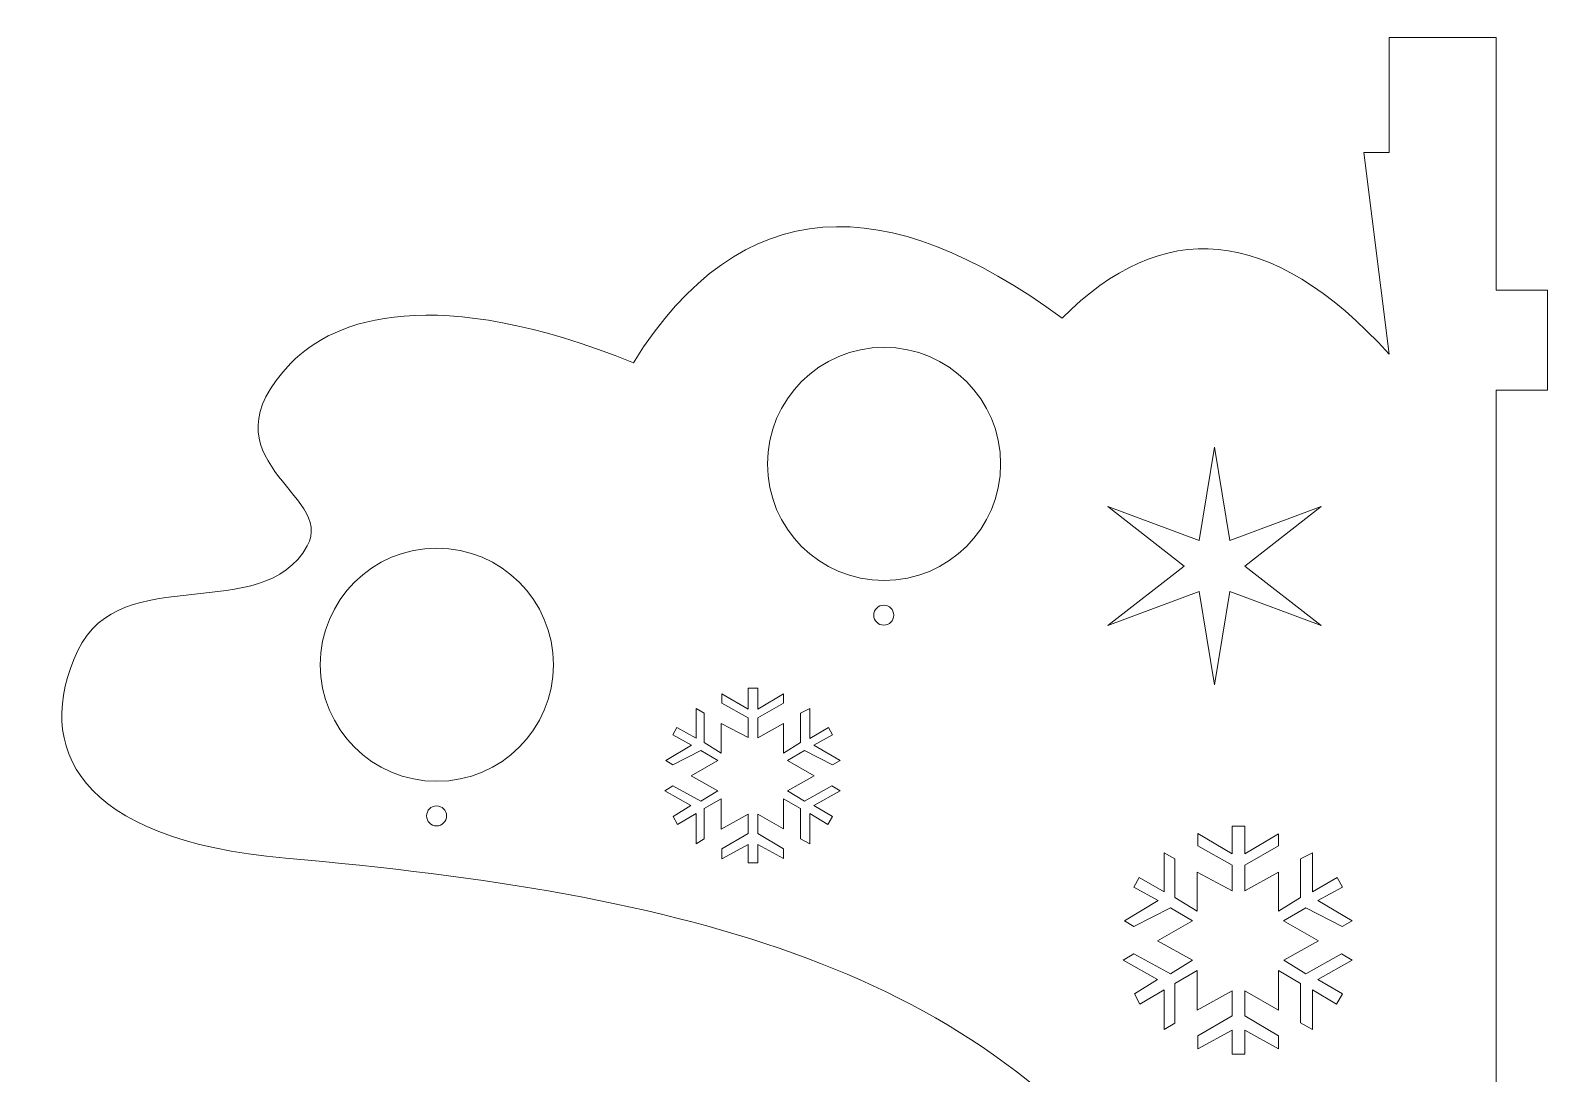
# Model space of a CAD drawing. Header units: centimetres. Extents: x -24 to 24, y -134 to 40.
# Drawn here: x 0.46 to 12.21, y 14.12 to 22.21 of the extents above; entities that cross this region are included whole.
import ezdxf

# ---------------------------------------------------------------- set-up
doc = ezdxf.new("R2010")
doc.units = ezdxf.units.CM
doc.header["$MEASUREMENT"] = 0
doc.layers.add('layer 1', color=7, linetype='Continuous')

msp = doc.modelspace()

# ---------------------------------------------------------------- linework, layer by layer
at = {"layer": 'layer 1', "lineweight": 9}
for points, knots in [([(-5.79997, 22.20737), (-6.38237, 22.15893), (-6.64048, 21.1432), (-8.14463, 20.44041), (-8.14463, 20.44041), (-9.14968, 19.97084), (-8.05652, 19.75778), (-7.81899, 19.73795), (-7.81899, 19.73795), (-7.67645, 19.42135), (-9.1271, 18.92837), (-9.71855, 18.30453), (-9.71855, 18.30453), (-10.20886, 17.78735), (-8.86566, 17.62553), (-7.5857, 18.15659), (-7.5857, 18.15659), (-8.04119, 17.52186), (-9.12914, 16.92507), (-11.23854, 16.22968), (-11.23854, 16.22968), (-11.8272, 16.03561), (-11.76094, 15.62707), (-11.50977, 15.40402), (-11.50977, 15.40402), (-11.09961, 15.03983), (-10.42615, 15.46586), (-10.34556, 15.37562), (-10.34556, 15.37562), (-10.24453, 15.26251), (-10.84292, 14.67138), (-10.34556, 14.41921), (-10.34556, 14.41921), (-9.98419, 14.23599), (-9.59481, 14.44504), (-9.24018, 14.75875), (-9.24018, 14.75875), (-9.19181, 14.42193), (-9.05268, 14.22628), (-8.84544, 14.13663), (-8.84544, 14.13663), (-8.57689, 14.02045), (-8.19388, 14.08224), (-7.74569, 14.24547), (-7.74569, 14.24547), (-8.03595, 13.26739), (-9.9564, 12.34992), (-13.59835, 11.71882), (-13.59835, 11.71882), (-14.02591, 11.64473), (-14.64463, 11.01031), (-13.47406, 10.05386), (-13.47406, 10.05386), (-13.05058, 9.70784), (-12.12459, 9.89828), (-11.79617, 10.45138), (-11.79617, 10.45138), (-11.49534, 9.08507), (-9.7867, 8.68106), (-8.43132, 9.57175), (-8.43132, 9.57175), (-9.33317, 7.94058), (-11.02556, 6.93193), (-14.10027, 7.39464), (-14.10027, 7.39464), (-15.19801, 7.55984), (-15.26475, 6.67139), (-15.27034, 6.31292), (-15.27034, 6.31292), (-15.29094, 4.99315), (-13.79079, 5.34208), (-13.70843, 4.99277), (-13.70843, 4.99277), (-13.61023, 4.57636), (-14.68564, 4.47726), (-13.72592, 3.63768), (-13.72592, 3.63768), (-13.19276, 3.17125), (-12.57013, 3.42688), (-11.52351, 3.70748), (-11.52351, 3.70748), (-11.00542, 2.51681), (-9.95134, 2.57675), (-8.61378, 3.2981), (-8.61378, 3.2981), (-9.97495, 1.34459), (-12.26889, 0.76146), (-15.37861, 0.48867), (-15.37861, 0.48867), (-16.99525, 0.34686), (-17.33911, -0.37356), (-16.98769, -1.12097), (-16.98769, -1.12097), (-16.65908, -1.81983), (-15.55815, -1.3083), (-15.21138, -1.93014), (-15.21138, -1.93014), (-14.98517, -2.33578), (-16.06267, -2.59369), (-15.33734, -3.34677), (-15.33734, -3.34677), (-14.99897, -3.6981), (-14.2184, -3.96704), (-12.68426, -3.35021), (-12.68426, -3.35021), (-11.84719, -4.68955), (-10.71504, -4.69222), (-9.36208, -3.69486), (-9.36208, -3.69486), (-8.59102, -4.4717), (-7.75063, -4.43035), (-6.82784, -3.41672), (-6.82784, -3.41672), (-6.82784, -3.41672), (-7.02414, -4.97889), (-7.02414, -4.97889), (-7.02414, -4.97889), (-7.02414, -4.97889), (-6.82784, -4.97889), (-6.82784, -4.97889), (-6.82784, -4.97889), (-6.82784, -4.97889), (-6.82784, -5.87037), (-6.82784, -5.87037), (-6.82784, -5.87037), (-6.82784, -5.87037), (-5.79997, -5.87037), (-5.79997, -5.87037), (-5.79997, -5.87037), (-5.79997, -5.87037), (-4.7721, -5.87037), (-4.7721, -5.87037), (-4.7721, -5.87037), (-4.7721, -5.87037), (-4.7721, -4.97889), (-4.7721, -4.97889), (-4.7721, -4.97889), (-4.7721, -4.97889), (-4.57581, -4.97889), (-4.57581, -4.97889), (-4.57581, -4.97889), (-4.57581, -4.97889), (-4.7721, -3.41672), (-4.7721, -3.41672), (-4.7721, -3.41672), (-3.84932, -4.43035), (-3.00893, -4.4717), (-2.23787, -3.69486), (-2.23787, -3.69486), (-0.8849, -4.69222), (0.24724, -4.68955), (1.08431, -3.35021), (1.08431, -3.35021), (2.61845, -3.96704), (3.39902, -3.6981), (3.73739, -3.34677), (3.73739, -3.34677), (4.46272, -2.59369), (3.38523, -2.33578), (3.61143, -1.93014), (3.61143, -1.93014), (3.95821, -1.3083), (5.05914, -1.81983), (5.38774, -1.12097), (5.38774, -1.12097), (5.73916, -0.37356), (5.3953, 0.34686), (3.77866, 0.48867), (3.77866, 0.48867), (0.66894, 0.76146), (-1.62499, 1.34459), (-2.98617, 3.2981), (-2.98617, 3.2981), (-1.64861, 2.57675), (-0.59453, 2.51681), (-0.07644, 3.70748), (-0.07644, 3.70748), (0.97018, 3.42688), (1.59281, 3.17125), (2.12597, 3.63768), (2.12597, 3.63768), (3.08569, 4.47726), (2.01028, 4.57636), (2.10848, 4.99277), (2.10848, 4.99277), (2.19084, 5.34208), (3.69099, 4.99315), (3.67039, 6.31292), (3.67039, 6.31292), (3.6648, 6.67139), (3.59806, 7.55984), (2.50032, 7.39464), (2.50032, 7.39464), (-0.57439, 6.93193), (-2.26677, 7.94058), (-3.16863, 9.57175), (-3.16863, 9.57175), (-1.81325, 8.68106), (-0.10461, 9.08507), (0.19622, 10.45138), (0.19622, 10.45138), (0.52465, 9.89828), (1.45063, 9.70784), (1.87412, 10.05386), (1.87412, 10.05386), (3.04468, 11.01031), (2.42596, 11.64473), (1.9984, 11.71882), (1.9984, 11.71882), (-1.64355, 12.34992), (-3.564, 13.26739), (-3.85426, 14.24547), (-3.85426, 14.24547), (-3.40606, 14.08224), (-3.02306, 14.02045), (-2.7545, 14.13663), (-2.7545, 14.13663), (-2.54726, 14.22628), (-2.40814, 14.42193), (-2.35977, 14.75875), (-2.35977, 14.75875), (-2.00514, 14.44504), (-1.61575, 14.23599), (-1.25439, 14.41921), (-1.25439, 14.41921), (-0.75703, 14.67138), (-1.35542, 15.26251), (-1.25439, 15.37562), (-1.25439, 15.37562), (-1.17379, 15.46586), (-0.50034, 15.03983), (-0.09018, 15.40402), (-0.09018, 15.40402), (0.16099, 15.62707), (0.22725, 16.03561), (-0.36141, 16.22968), (-0.36141, 16.22968), (-2.47081, 16.92507), (-3.55876, 17.52186), (-4.01425, 18.15659), (-4.01425, 18.15659), (-2.73428, 17.62553), (-1.39108, 17.78735), (-1.88139, 18.30453), (-1.88139, 18.30453), (-2.47285, 18.92837), (-3.9235, 19.42135), (-3.78095, 19.73795), (-3.78095, 19.73795), (-3.54343, 19.75778), (-2.45027, 19.97084), (-3.45532, 20.44041), (-3.45532, 20.44041), (-4.95947, 21.1432), (-5.21757, 22.15893), (-5.79997, 22.20737)], [0, 0, 0, 0, 0.01538462, 0.01538462, 0.01538462, 0.01538462, 0.03076923, 0.03076923, 0.03076923, 0.03076923, 0.04615385, 0.04615385, 0.04615385, 0.04615385, 0.06153846, 0.06153846, 0.06153846, 0.06153846, 0.07692308, 0.07692308, 0.07692308, 0.07692308, 0.09230769, 0.09230769, 0.09230769, 0.09230769, 0.10769231, 0.10769231, 0.10769231, 0.10769231, 0.12307692, 0.12307692, 0.12307692, 0.12307692, 0.13846154, 0.13846154, 0.13846154, 0.13846154, 0.15384615, 0.15384615, 0.15384615, 0.15384615, 0.16923077, 0.16923077, 0.16923077, 0.16923077, 0.18461538, 0.18461538, 0.18461538, 0.18461538, 0.2, 0.2, 0.2, 0.2, 0.21538462, 0.21538462, 0.21538462, 0.21538462, 0.23076923, 0.23076923, 0.23076923, 0.23076923, 0.24615385, 0.24615385, 0.24615385, 0.24615385, 0.26153846, 0.26153846, 0.26153846, 0.26153846, 0.27692308, 0.27692308, 0.27692308, 0.27692308, 0.29230769, 0.29230769, 0.29230769, 0.29230769, 0.30769231, 0.30769231, 0.30769231, 0.30769231, 0.32307692, 0.32307692, 0.32307692, 0.32307692, 0.33846154, 0.33846154, 0.33846154, 0.33846154, 0.35384615, 0.35384615, 0.35384615, 0.35384615, 0.36923077, 0.36923077, 0.36923077, 0.36923077, 0.38461538, 0.38461538, 0.38461538, 0.38461538, 0.4, 0.4, 0.4, 0.4, 0.41538462, 0.41538462, 0.41538462, 0.41538462, 0.43076923, 0.43076923, 0.43076923, 0.43076923, 0.44615385, 0.44615385, 0.44615385, 0.44615385, 0.46153846, 0.46153846, 0.46153846, 0.46153846, 0.47692308, 0.47692308, 0.47692308, 0.47692308, 0.49230769, 0.49230769, 0.49230769, 0.49230769, 0.50769231, 0.50769231, 0.50769231, 0.50769231, 0.52307692, 0.52307692, 0.52307692, 0.52307692, 0.53846154, 0.53846154, 0.53846154, 0.53846154, 0.55384615, 0.55384615, 0.55384615, 0.55384615, 0.56923077, 0.56923077, 0.56923077, 0.56923077, 0.58461538, 0.58461538, 0.58461538, 0.58461538, 0.6, 0.6, 0.6, 0.6, 0.61538462, 0.61538462, 0.61538462, 0.61538462, 0.63076923, 0.63076923, 0.63076923, 0.63076923, 0.64615385, 0.64615385, 0.64615385, 0.64615385, 0.66153846, 0.66153846, 0.66153846, 0.66153846, 0.67692308, 0.67692308, 0.67692308, 0.67692308, 0.69230769, 0.69230769, 0.69230769, 0.69230769, 0.70769231, 0.70769231, 0.70769231, 0.70769231, 0.72307692, 0.72307692, 0.72307692, 0.72307692, 0.73846154, 0.73846154, 0.73846154, 0.73846154, 0.75384615, 0.75384615, 0.75384615, 0.75384615, 0.76923077, 0.76923077, 0.76923077, 0.76923077, 0.78461538, 0.78461538, 0.78461538, 0.78461538, 0.8, 0.8, 0.8, 0.8, 0.81538462, 0.81538462, 0.81538462, 0.81538462, 0.83076923, 0.83076923, 0.83076923, 0.83076923, 0.84615385, 0.84615385, 0.84615385, 0.84615385, 0.86153846, 0.86153846, 0.86153846, 0.86153846, 0.87692308, 0.87692308, 0.87692308, 0.87692308, 0.89230769, 0.89230769, 0.89230769, 0.89230769, 0.90769231, 0.90769231, 0.90769231, 0.90769231, 0.92307692, 0.92307692, 0.92307692, 0.92307692, 0.93846154, 0.93846154, 0.93846154, 0.93846154, 0.95384615, 0.95384615, 0.95384615, 0.95384615, 0.96923077, 0.96923077, 0.96923077, 0.96923077, 1, 1, 1, 1]), ([(11.81191, 22.15294), (11.81191, 22.15294), (10.98404, 22.15294), (10.98404, 22.15294), (10.98404, 22.15294), (10.98404, 22.15294), (10.98404, 21.26146), (10.98404, 21.26146), (10.98404, 21.26146), (10.98404, 21.26146), (10.78774, 21.26146), (10.78774, 21.26146), (10.78774, 21.26146), (10.78774, 21.26146), (10.98404, 19.69929), (10.98404, 19.69929), (10.98404, 19.69929), (10.06125, 20.71291), (9.22086, 20.75427), (8.44981, 19.97743), (8.44981, 19.97743), (7.09684, 20.97479), (5.9647, 20.97211), (5.12763, 19.63277), (5.12763, 19.63277), (3.59348, 20.24961), (2.81292, 19.98067), (2.47454, 19.62934), (2.47454, 19.62934), (1.74921, 18.87626), (2.82671, 18.61835), (2.6005, 18.21271), (2.6005, 18.21271), (2.25373, 17.59086), (1.1528, 18.1024), (0.82419, 17.40353), (0.82419, 17.40353), (0.47277, 16.65613), (0.81663, 15.9357), (2.43328, 15.7939), (2.43328, 15.7939), (5.54299, 15.52111), (7.83693, 14.93797), (9.1981, 12.98446), (9.1981, 12.98446), (7.86054, 13.70582), (6.80646, 13.76575), (6.28837, 12.57508), (6.28837, 12.57508), (5.24175, 12.85569), (4.61912, 13.11132), (4.08596, 12.64489), (4.08596, 12.64489), (3.12625, 11.8053), (4.20165, 11.70621), (4.10346, 11.28979), (4.10346, 11.28979), (4.0211, 10.94049), (2.52094, 11.28942), (2.54155, 9.96965), (2.54155, 9.96965), (2.54714, 9.61117), (2.61387, 8.72272), (3.71161, 8.88792), (3.71161, 8.88792), (6.78632, 9.35063), (8.47871, 8.34199), (9.38057, 6.71081), (9.38057, 6.71081), (8.02519, 7.60151), (6.31654, 7.1975), (6.01572, 5.83119), (6.01572, 5.83119), (5.68729, 6.38428), (4.7613, 6.57472), (4.33782, 6.22871), (4.33782, 6.22871), (3.16725, 5.27226), (3.78597, 4.63783), (4.21354, 4.56374), (4.21354, 4.56374), (7.85548, 3.93264), (9.77594, 3.01517), (10.06619, 2.0371), (10.06619, 2.0371), (9.618, 2.20032), (9.23499, 2.26212), (8.96644, 2.14594), (8.96644, 2.14594), (8.7592, 2.05628), (8.62008, 1.86063), (8.5717, 1.52382), (8.5717, 1.52382), (8.21707, 1.83752), (7.82769, 2.04658), (7.46632, 1.86335), (7.46632, 1.86335), (6.96897, 1.61119), (7.56735, 1.02005), (7.46632, 0.90694), (7.46632, 0.90694), (7.38573, 0.81671), (6.71227, 1.24274), (6.30212, 0.87854), (6.30212, 0.87854), (6.05094, 0.6555), (5.98468, 0.24695), (6.57334, 0.05289), (6.57334, 0.05289), (8.68275, -0.6425), (9.7707, -1.23929), (10.22618, -1.87403), (10.22618, -1.87403), (8.94622, -1.34297), (7.60302, -1.50479), (8.09333, -2.02196), (8.09333, -2.02196), (8.68479, -2.64581), (10.13543, -3.13879), (9.99289, -3.45538), (9.99289, -3.45538), (9.75537, -3.47521), (8.66221, -3.68827), (9.66725, -4.15784), (9.66725, -4.15784), (10.98895, -4.77539), (11.34858, -5.63455), (11.8115, -5.86676)], [0, 0, 0, 0, 0.03030303, 0.03030303, 0.03030303, 0.03030303, 0.06060606, 0.06060606, 0.06060606, 0.06060606, 0.09090909, 0.09090909, 0.09090909, 0.09090909, 0.12121212, 0.12121212, 0.12121212, 0.12121212, 0.15151515, 0.15151515, 0.15151515, 0.15151515, 0.18181818, 0.18181818, 0.18181818, 0.18181818, 0.21212121, 0.21212121, 0.21212121, 0.21212121, 0.24242424, 0.24242424, 0.24242424, 0.24242424, 0.27272727, 0.27272727, 0.27272727, 0.27272727, 0.3030303, 0.3030303, 0.3030303, 0.3030303, 0.33333333, 0.33333333, 0.33333333, 0.33333333, 0.36363636, 0.36363636, 0.36363636, 0.36363636, 0.39393939, 0.39393939, 0.39393939, 0.39393939, 0.42424242, 0.42424242, 0.42424242, 0.42424242, 0.45454545, 0.45454545, 0.45454545, 0.45454545, 0.48484848, 0.48484848, 0.48484848, 0.48484848, 0.51515152, 0.51515152, 0.51515152, 0.51515152, 0.54545455, 0.54545455, 0.54545455, 0.54545455, 0.57575758, 0.57575758, 0.57575758, 0.57575758, 0.60606061, 0.60606061, 0.60606061, 0.60606061, 0.63636364, 0.63636364, 0.63636364, 0.63636364, 0.66666667, 0.66666667, 0.66666667, 0.66666667, 0.6969697, 0.6969697, 0.6969697, 0.6969697, 0.72727273, 0.72727273, 0.72727273, 0.72727273, 0.75757576, 0.75757576, 0.75757576, 0.75757576, 0.78787879, 0.78787879, 0.78787879, 0.78787879, 0.81818182, 0.81818182, 0.81818182, 0.81818182, 0.84848485, 0.84848485, 0.84848485, 0.84848485, 0.87878788, 0.87878788, 0.87878788, 0.87878788, 0.90909091, 0.90909091, 0.90909091, 0.90909091, 0.93939394, 0.93939394, 0.93939394, 0.93939394, 1, 1, 1, 1]), ([(11.81191, 22.15294), (11.81191, 22.15294), (11.81191, 20.19491), (11.81191, 20.19491), (11.81191, 20.19491), (11.81191, 20.19491), (12.21191, 20.19491), (12.21191, 20.19491), (12.21191, 20.19491), (12.21191, 20.19491), (12.21191, 19.42072), (12.21191, 19.42072), (12.21191, 19.42072), (12.21191, 19.42072), (11.81191, 19.42072), (11.81191, 19.42072), (11.81191, 19.42072), (11.81191, 19.42072), (11.81191, 11.16266), (11.81191, 11.16266), (11.81191, 11.16266), (11.81191, 11.16266), (12.21191, 11.16266), (12.21191, 11.16266), (12.21191, 11.16266), (12.21191, 11.16266), (12.21191, 10.38846), (12.21191, 10.38846), (12.21191, 10.38846), (12.21191, 10.38846), (11.81191, 10.38846), (11.81191, 10.38846), (11.81191, 10.38846), (11.81191, 10.38846), (11.81191, 2.1304), (11.81191, 2.1304), (11.81191, 2.1304), (11.81191, 2.1304), (12.21191, 2.1304), (12.21191, 2.1304), (12.21191, 2.1304), (12.21191, 2.1304), (12.21191, 1.35621), (12.21191, 1.35621), (12.21191, 1.35621), (12.21191, 1.35621), (11.81191, 1.35621), (11.81191, 1.35621), (11.81191, 1.35621), (11.81191, 1.35621), (11.81191, -5.77408), (11.81191, -5.77408), (11.81191, -5.77408), (11.81191, -5.77408), (11.8115, -5.86676), (11.8115, -5.86676)], [0, 0, 0, 0, 0.06666667, 0.06666667, 0.06666667, 0.06666667, 0.13333333, 0.13333333, 0.13333333, 0.13333333, 0.2, 0.2, 0.2, 0.2, 0.26666667, 0.26666667, 0.26666667, 0.26666667, 0.33333333, 0.33333333, 0.33333333, 0.33333333, 0.4, 0.4, 0.4, 0.4, 0.46666667, 0.46666667, 0.46666667, 0.46666667, 0.53333333, 0.53333333, 0.53333333, 0.53333333, 0.6, 0.6, 0.6, 0.6, 0.66666667, 0.66666667, 0.66666667, 0.66666667, 0.73333333, 0.73333333, 0.73333333, 0.73333333, 0.8, 0.8, 0.8, 0.8, 0.86666667, 0.86666667, 0.86666667, 0.86666667, 1, 1, 1, 1]), ([(7.07001, 17.9447), (6.57117, 17.9447), (6.16679, 18.34908), (6.16679, 18.84792), (6.16679, 18.84792), (6.16679, 19.34676), (6.57117, 19.75115), (7.07001, 19.75115), (7.07001, 19.75115), (7.56885, 19.75115), (7.97324, 19.34676), (7.97324, 18.84792), (7.97324, 18.84792), (7.97324, 18.34908), (7.56885, 17.9447), (7.07001, 17.9447)], [0, 0, 0, 0, 0.2, 0.2, 0.2, 0.2, 0.4, 0.4, 0.4, 0.4, 0.6, 0.6, 0.6, 0.6, 1, 1, 1, 1]), ([(9.63048, 17.13564), (9.63048, 17.13564), (9.51261, 17.8598), (9.51261, 17.8598), (9.51261, 17.8598), (9.51261, 17.8598), (8.80493, 17.59641), (8.80493, 17.59641), (8.80493, 17.59641), (8.80493, 17.59641), (9.39472, 18.05717), (9.39472, 18.05717), (9.39472, 18.05717), (9.39472, 18.05717), (8.80493, 18.51792), (8.80493, 18.51792), (8.80493, 18.51792), (8.80493, 18.51792), (9.51261, 18.25453), (9.51261, 18.25453), (9.51261, 18.25453), (9.51261, 18.25453), (9.63048, 18.9787), (9.63048, 18.9787), (9.63048, 18.9787), (9.63048, 18.9787), (9.74835, 18.25453), (9.74835, 18.25453), (9.74835, 18.25453), (9.74835, 18.25453), (10.45603, 18.51792), (10.45603, 18.51792), (10.45603, 18.51792), (10.45603, 18.51792), (9.86623, 18.05717), (9.86623, 18.05717), (9.86623, 18.05717), (9.86623, 18.05717), (10.45603, 17.59641), (10.45603, 17.59641), (10.45603, 17.59641), (10.45603, 17.59641), (9.74835, 17.8598), (9.74835, 17.8598), (9.74835, 17.8598), (9.74835, 17.8598), (9.63048, 17.13564), (9.63048, 17.13564)], [0, 0, 0, 0, 0.07692308, 0.07692308, 0.07692308, 0.07692308, 0.15384615, 0.15384615, 0.15384615, 0.15384615, 0.23076923, 0.23076923, 0.23076923, 0.23076923, 0.30769231, 0.30769231, 0.30769231, 0.30769231, 0.38461538, 0.38461538, 0.38461538, 0.38461538, 0.46153846, 0.46153846, 0.46153846, 0.46153846, 0.53846154, 0.53846154, 0.53846154, 0.53846154, 0.61538462, 0.61538462, 0.61538462, 0.61538462, 0.69230769, 0.69230769, 0.69230769, 0.69230769, 0.76923077, 0.76923077, 0.76923077, 0.76923077, 0.84615385, 0.84615385, 0.84615385, 0.84615385, 1, 1, 1, 1]), ([(3.60483, 16.38934), (3.10599, 16.38934), (2.7016, 16.79373), (2.7016, 17.29257), (2.7016, 17.29257), (2.7016, 17.7914), (3.10599, 18.19579), (3.60483, 18.19579), (3.60483, 18.19579), (4.10366, 18.19579), (4.50805, 17.7914), (4.50805, 17.29257), (4.50805, 17.29257), (4.50805, 16.79373), (4.10366, 16.38934), (3.60483, 16.38934)], [0, 0, 0, 0, 0.2, 0.2, 0.2, 0.2, 0.4, 0.4, 0.4, 0.4, 0.6, 0.6, 0.6, 0.6, 1, 1, 1, 1]), ([(7.06782, 17.59933), (7.02507, 17.59933), (6.9904, 17.634), (6.9904, 17.67675), (6.9904, 17.67675), (6.9904, 17.7195), (7.02507, 17.75417), (7.06782, 17.75417), (7.06782, 17.75417), (7.11057, 17.75417), (7.14524, 17.7195), (7.14524, 17.67675), (7.14524, 17.67675), (7.14524, 17.634), (7.11057, 17.59933), (7.06782, 17.59933)], [0, 0, 0, 0, 0.2, 0.2, 0.2, 0.2, 0.4, 0.4, 0.4, 0.4, 0.6, 0.6, 0.6, 0.6, 1, 1, 1, 1]), ([(6.09218, 15.7591), (6.09218, 15.7591), (6.09218, 15.90067), (6.09218, 15.90067), (6.09218, 15.90067), (6.09218, 15.90067), (6.29101, 15.79022), (6.29101, 15.79022), (6.29101, 15.79022), (6.29101, 15.79022), (6.29101, 15.86703), (6.29101, 15.86703), (6.29101, 15.86703), (6.29101, 15.86703), (6.09218, 15.98633), (6.09218, 15.98633), (6.09218, 15.98633), (6.09218, 15.98633), (6.09218, 16.13529), (6.09218, 16.13529), (6.09218, 16.13529), (6.09218, 16.13529), (6.29101, 16.02041), (6.29101, 16.02041), (6.29101, 16.02041), (6.29101, 16.02041), (6.29101, 16.2547), (6.29101, 16.2547), (6.29101, 16.2547), (6.29101, 16.2547), (6.42286, 16.17778), (6.42286, 16.17778), (6.42286, 16.17778), (6.42286, 16.17778), (6.42286, 15.94384), (6.42286, 15.94384), (6.42286, 15.94384), (6.42286, 15.94384), (6.49427, 15.9049), (6.49427, 15.9049), (6.49427, 15.9049), (6.49427, 15.9049), (6.49427, 16.14014), (6.49427, 16.14014), (6.49427, 16.14014), (6.49427, 16.14014), (6.63512, 16.05562), (6.63512, 16.05562), (6.63512, 16.05562), (6.63512, 16.05562), (6.6707, 16.11708), (6.6707, 16.11708), (6.6707, 16.11708), (6.6707, 16.11708), (6.52539, 16.20146), (6.52539, 16.20146), (6.52539, 16.20146), (6.52539, 16.20146), (6.72897, 16.31651), (6.72897, 16.31651), (6.72897, 16.31651), (6.72897, 16.31651), (6.66603, 16.35428), (6.66603, 16.35428), (6.66603, 16.35428), (6.66603, 16.35428), (6.45379, 16.2349), (6.45379, 16.2349), (6.45379, 16.2349), (6.45379, 16.2349), (6.32267, 16.31686), (6.32267, 16.31686), (6.32267, 16.31686), (6.32267, 16.31686), (6.5295, 16.43128), (6.5295, 16.43128), (6.5295, 16.43128), (6.5295, 16.43128), (6.32235, 16.5503), (6.32235, 16.5503), (6.32235, 16.5503), (6.32235, 16.5503), (6.45373, 16.62691), (6.45373, 16.62691), (6.45373, 16.62691), (6.45373, 16.62691), (6.67027, 16.51644), (6.67027, 16.51644), (6.67027, 16.51644), (6.67027, 16.51644), (6.72899, 16.55045), (6.72899, 16.55045), (6.72899, 16.55045), (6.72899, 16.55045), (6.52521, 16.67005), (6.52521, 16.67005), (6.52521, 16.67005), (6.52521, 16.67005), (6.67075, 16.74984), (6.67075, 16.74984), (6.67075, 16.74984), (6.67075, 16.74984), (6.63925, 16.80654), (6.63925, 16.80654), (6.63925, 16.80654), (6.63925, 16.80654), (6.49427, 16.72236), (6.49427, 16.72236), (6.49427, 16.72236), (6.49427, 16.72236), (6.49427, 16.95366), (6.49427, 16.95366), (6.49427, 16.95366), (6.49427, 16.95366), (6.42286, 16.91796), (6.42286, 16.91796), (6.42286, 16.91796), (6.42286, 16.91796), (6.42286, 16.68903), (6.42286, 16.68903), (6.42286, 16.68903), (6.42286, 16.68903), (6.29101, 16.60662), (6.29101, 16.60662), (6.29101, 16.60662), (6.29101, 16.60662), (6.29101, 16.83773), (6.29101, 16.83773), (6.29101, 16.83773), (6.29101, 16.83773), (6.09218, 16.72726), (6.09218, 16.72726), (6.09218, 16.72726), (6.09218, 16.72726), (6.09218, 16.88036), (6.09218, 16.88036), (6.09218, 16.88036), (6.09218, 16.88036), (6.29101, 16.99524), (6.29101, 16.99524), (6.29101, 16.99524), (6.29101, 16.99524), (6.29101, 17.06663), (6.29101, 17.06663), (6.29101, 17.06663), (6.29101, 17.06663), (6.09218, 16.94734), (6.09218, 16.94734), (6.09218, 16.94734), (6.09218, 16.94734), (6.09218, 17.11187), (6.09218, 17.11187), (6.09218, 17.11187), (6.09218, 17.11187), (6.01636, 17.11187), (6.01636, 17.11187), (6.01636, 17.11187), (6.01636, 17.11187), (6.01636, 16.9476), (6.01636, 16.9476), (6.01636, 16.9476), (6.01636, 16.9476), (5.81311, 17.06689), (5.81311, 17.06689), (5.81311, 17.06689), (5.81311, 17.06689), (5.81311, 16.99531), (5.81311, 16.99531), (5.81311, 16.99531), (5.81311, 16.99531), (6.01636, 16.88044), (6.01636, 16.88044), (6.01636, 16.88044), (6.01636, 16.88044), (6.01636, 16.72771), (6.01636, 16.72771), (6.01636, 16.72771), (6.01636, 16.72771), (5.8087, 16.83818), (5.8087, 16.83818), (5.8087, 16.83818), (5.8087, 16.83818), (5.8087, 16.60662), (5.8087, 16.60662), (5.8087, 16.60662), (5.8087, 16.60662), (5.67684, 16.68903), (5.67684, 16.68903), (5.67684, 16.68903), (5.67684, 16.68903), (5.67684, 16.91831), (5.67684, 16.91831), (5.67684, 16.91831), (5.67684, 16.91831), (5.61427, 16.95272), (5.61427, 16.95272), (5.61427, 16.95272), (5.61427, 16.95272), (5.61427, 16.72271), (5.61427, 16.72271), (5.61427, 16.72271), (5.61427, 16.72271), (5.46495, 16.80671), (5.46495, 16.80671), (5.46495, 16.80671), (5.46495, 16.80671), (5.43337, 16.74984), (5.43337, 16.74984), (5.43337, 16.74984), (5.43337, 16.74984), (5.5787, 16.67017), (5.5787, 16.67017), (5.5787, 16.67017), (5.5787, 16.67017), (5.37884, 16.55027), (5.37884, 16.55027), (5.37884, 16.55027), (5.37884, 16.55027), (5.43404, 16.51653), (5.43404, 16.51653), (5.43404, 16.51653), (5.43404, 16.51653), (5.65039, 16.62691), (5.65039, 16.62691), (5.65039, 16.62691), (5.65039, 16.62691), (5.78178, 16.5503), (5.78178, 16.5503), (5.78178, 16.5503), (5.78178, 16.5503), (5.57462, 16.43128), (5.57462, 16.43128), (5.57462, 16.43128), (5.57462, 16.43128), (5.78146, 16.31686), (5.78146, 16.31686), (5.78146, 16.31686), (5.78146, 16.31686), (5.65039, 16.23494), (5.65039, 16.23494), (5.65039, 16.23494), (5.65039, 16.23494), (5.43374, 16.35432), (5.43374, 16.35432), (5.43374, 16.35432), (5.43374, 16.35432), (5.37074, 16.31651), (5.37074, 16.31651), (5.37074, 16.31651), (5.37074, 16.31651), (5.57365, 16.20182), (5.57365, 16.20182), (5.57365, 16.20182), (5.57365, 16.20182), (5.43723, 16.11715), (5.43723, 16.11715), (5.43723, 16.11715), (5.43723, 16.11715), (5.46955, 16.05573), (5.46955, 16.05573), (5.46955, 16.05573), (5.46955, 16.05573), (5.61427, 16.13977), (5.61427, 16.13977), (5.61427, 16.13977), (5.61427, 16.13977), (5.61427, 15.90596), (5.61427, 15.90596), (5.61427, 15.90596), (5.61427, 15.90596), (5.67684, 15.94348), (5.67684, 15.94348), (5.67684, 15.94348), (5.67684, 15.94348), (5.67684, 16.17778), (5.67684, 16.17778), (5.67684, 16.17778), (5.67684, 16.17778), (5.8087, 16.2547), (5.8087, 16.2547), (5.8087, 16.2547), (5.8087, 16.2547), (5.8087, 16.01993), (5.8087, 16.01993), (5.8087, 16.01993), (5.8087, 16.01993), (6.01636, 16.13481), (6.01636, 16.13481), (6.01636, 16.13481), (6.01636, 16.13481), (6.01636, 15.98624), (6.01636, 15.98624), (6.01636, 15.98624), (6.01636, 15.98624), (5.81311, 15.86694), (5.81311, 15.86694), (5.81311, 15.86694), (5.81311, 15.86694), (5.81311, 15.79), (5.81311, 15.79), (5.81311, 15.79), (5.81311, 15.79), (6.01636, 15.90045), (6.01636, 15.90045), (6.01636, 15.90045), (6.01636, 15.90045), (6.01636, 15.7591), (6.01636, 15.7591), (6.01636, 15.7591), (6.01636, 15.7591), (6.09218, 15.7591), (6.09218, 15.7591)], [0, 0, 0, 0, 0.01265823, 0.01265823, 0.01265823, 0.01265823, 0.02531646, 0.02531646, 0.02531646, 0.02531646, 0.03797468, 0.03797468, 0.03797468, 0.03797468, 0.05063291, 0.05063291, 0.05063291, 0.05063291, 0.06329114, 0.06329114, 0.06329114, 0.06329114, 0.07594937, 0.07594937, 0.07594937, 0.07594937, 0.08860759, 0.08860759, 0.08860759, 0.08860759, 0.10126582, 0.10126582, 0.10126582, 0.10126582, 0.11392405, 0.11392405, 0.11392405, 0.11392405, 0.12658228, 0.12658228, 0.12658228, 0.12658228, 0.13924051, 0.13924051, 0.13924051, 0.13924051, 0.15189873, 0.15189873, 0.15189873, 0.15189873, 0.16455696, 0.16455696, 0.16455696, 0.16455696, 0.17721519, 0.17721519, 0.17721519, 0.17721519, 0.18987342, 0.18987342, 0.18987342, 0.18987342, 0.20253165, 0.20253165, 0.20253165, 0.20253165, 0.21518987, 0.21518987, 0.21518987, 0.21518987, 0.2278481, 0.2278481, 0.2278481, 0.2278481, 0.24050633, 0.24050633, 0.24050633, 0.24050633, 0.25316456, 0.25316456, 0.25316456, 0.25316456, 0.26582278, 0.26582278, 0.26582278, 0.26582278, 0.27848101, 0.27848101, 0.27848101, 0.27848101, 0.29113924, 0.29113924, 0.29113924, 0.29113924, 0.30379747, 0.30379747, 0.30379747, 0.30379747, 0.3164557, 0.3164557, 0.3164557, 0.3164557, 0.32911392, 0.32911392, 0.32911392, 0.32911392, 0.34177215, 0.34177215, 0.34177215, 0.34177215, 0.35443038, 0.35443038, 0.35443038, 0.35443038, 0.36708861, 0.36708861, 0.36708861, 0.36708861, 0.37974684, 0.37974684, 0.37974684, 0.37974684, 0.39240506, 0.39240506, 0.39240506, 0.39240506, 0.40506329, 0.40506329, 0.40506329, 0.40506329, 0.41772152, 0.41772152, 0.41772152, 0.41772152, 0.43037975, 0.43037975, 0.43037975, 0.43037975, 0.44303797, 0.44303797, 0.44303797, 0.44303797, 0.4556962, 0.4556962, 0.4556962, 0.4556962, 0.46835443, 0.46835443, 0.46835443, 0.46835443, 0.48101266, 0.48101266, 0.48101266, 0.48101266, 0.49367089, 0.49367089, 0.49367089, 0.49367089, 0.50632911, 0.50632911, 0.50632911, 0.50632911, 0.51898734, 0.51898734, 0.51898734, 0.51898734, 0.53164557, 0.53164557, 0.53164557, 0.53164557, 0.5443038, 0.5443038, 0.5443038, 0.5443038, 0.55696203, 0.55696203, 0.55696203, 0.55696203, 0.56962025, 0.56962025, 0.56962025, 0.56962025, 0.58227848, 0.58227848, 0.58227848, 0.58227848, 0.59493671, 0.59493671, 0.59493671, 0.59493671, 0.60759494, 0.60759494, 0.60759494, 0.60759494, 0.62025316, 0.62025316, 0.62025316, 0.62025316, 0.63291139, 0.63291139, 0.63291139, 0.63291139, 0.64556962, 0.64556962, 0.64556962, 0.64556962, 0.65822785, 0.65822785, 0.65822785, 0.65822785, 0.67088608, 0.67088608, 0.67088608, 0.67088608, 0.6835443, 0.6835443, 0.6835443, 0.6835443, 0.69620253, 0.69620253, 0.69620253, 0.69620253, 0.70886076, 0.70886076, 0.70886076, 0.70886076, 0.72151899, 0.72151899, 0.72151899, 0.72151899, 0.73417722, 0.73417722, 0.73417722, 0.73417722, 0.74683544, 0.74683544, 0.74683544, 0.74683544, 0.75949367, 0.75949367, 0.75949367, 0.75949367, 0.7721519, 0.7721519, 0.7721519, 0.7721519, 0.78481013, 0.78481013, 0.78481013, 0.78481013, 0.79746835, 0.79746835, 0.79746835, 0.79746835, 0.81012658, 0.81012658, 0.81012658, 0.81012658, 0.82278481, 0.82278481, 0.82278481, 0.82278481, 0.83544304, 0.83544304, 0.83544304, 0.83544304, 0.84810127, 0.84810127, 0.84810127, 0.84810127, 0.86075949, 0.86075949, 0.86075949, 0.86075949, 0.87341772, 0.87341772, 0.87341772, 0.87341772, 0.88607595, 0.88607595, 0.88607595, 0.88607595, 0.89873418, 0.89873418, 0.89873418, 0.89873418, 0.91139241, 0.91139241, 0.91139241, 0.91139241, 0.92405063, 0.92405063, 0.92405063, 0.92405063, 0.93670886, 0.93670886, 0.93670886, 0.93670886, 0.94936709, 0.94936709, 0.94936709, 0.94936709, 0.96202532, 0.96202532, 0.96202532, 0.96202532, 0.97468354, 0.97468354, 0.97468354, 0.97468354, 1, 1, 1, 1]), ([(3.60263, 16.04397), (3.55988, 16.04397), (3.52521, 16.07864), (3.52521, 16.12139), (3.52521, 16.12139), (3.52521, 16.16414), (3.55988, 16.19881), (3.60263, 16.19881), (3.60263, 16.19881), (3.64538, 16.19881), (3.68005, 16.16414), (3.68005, 16.12139), (3.68005, 16.12139), (3.68005, 16.07864), (3.64538, 16.04397), (3.60263, 16.04397)], [0, 0, 0, 0, 0.2, 0.2, 0.2, 0.2, 0.4, 0.4, 0.4, 0.4, 0.6, 0.6, 0.6, 0.6, 1, 1, 1, 1]), ([(9.86579, 14.276), (9.86579, 14.276), (9.86579, 14.46088), (9.86579, 14.46088), (9.86579, 14.46088), (9.86579, 14.46088), (10.12544, 14.31664), (10.12544, 14.31664), (10.12544, 14.31664), (10.12544, 14.31664), (10.12544, 14.41695), (10.12544, 14.41695), (10.12544, 14.41695), (10.12544, 14.41695), (9.86579, 14.57275), (9.86579, 14.57275), (9.86579, 14.57275), (9.86579, 14.57275), (9.86579, 14.76728), (9.86579, 14.76728), (9.86579, 14.76728), (9.86579, 14.76728), (10.12544, 14.61725), (10.12544, 14.61725), (10.12544, 14.61725), (10.12544, 14.61725), (10.12544, 14.92321), (10.12544, 14.92321), (10.12544, 14.92321), (10.12544, 14.92321), (10.29764, 14.82276), (10.29764, 14.82276), (10.29764, 14.82276), (10.29764, 14.82276), (10.29764, 14.51726), (10.29764, 14.51726), (10.29764, 14.51726), (10.29764, 14.51726), (10.39089, 14.46641), (10.39089, 14.46641), (10.39089, 14.46641), (10.39089, 14.46641), (10.39089, 14.77361), (10.39089, 14.77361), (10.39089, 14.77361), (10.39089, 14.77361), (10.57483, 14.66324), (10.57483, 14.66324), (10.57483, 14.66324), (10.57483, 14.66324), (10.62129, 14.7435), (10.62129, 14.7435), (10.62129, 14.7435), (10.62129, 14.7435), (10.43154, 14.85369), (10.43154, 14.85369), (10.43154, 14.85369), (10.43154, 14.85369), (10.69738, 15.00393), (10.69738, 15.00393), (10.69738, 15.00393), (10.69738, 15.00393), (10.61519, 15.05326), (10.61519, 15.05326), (10.61519, 15.05326), (10.61519, 15.05326), (10.33803, 14.89737), (10.33803, 14.89737), (10.33803, 14.89737), (10.33803, 14.89737), (10.1668, 15.0044), (10.1668, 15.0044), (10.1668, 15.0044), (10.1668, 15.0044), (10.43689, 15.15381), (10.43689, 15.15381), (10.43689, 15.15381), (10.43689, 15.15381), (10.16637, 15.30924), (10.16637, 15.30924), (10.16637, 15.30924), (10.16637, 15.30924), (10.33795, 15.4093), (10.33795, 15.4093), (10.33795, 15.4093), (10.33795, 15.4093), (10.62074, 15.26502), (10.62074, 15.26502), (10.62074, 15.26502), (10.62074, 15.26502), (10.69742, 15.30944), (10.69742, 15.30944), (10.69742, 15.30944), (10.69742, 15.30944), (10.4313, 15.46562), (10.4313, 15.46562), (10.4313, 15.46562), (10.4313, 15.46562), (10.62135, 15.56983), (10.62135, 15.56983), (10.62135, 15.56983), (10.62135, 15.56983), (10.58022, 15.64387), (10.58022, 15.64387), (10.58022, 15.64387), (10.58022, 15.64387), (10.39089, 15.53393), (10.39089, 15.53393), (10.39089, 15.53393), (10.39089, 15.53393), (10.39089, 15.836), (10.39089, 15.836), (10.39089, 15.836), (10.39089, 15.836), (10.29764, 15.78938), (10.29764, 15.78938), (10.29764, 15.78938), (10.29764, 15.78938), (10.29764, 15.49041), (10.29764, 15.49041), (10.29764, 15.49041), (10.29764, 15.49041), (10.12544, 15.38279), (10.12544, 15.38279), (10.12544, 15.38279), (10.12544, 15.38279), (10.12544, 15.68461), (10.12544, 15.68461), (10.12544, 15.68461), (10.12544, 15.68461), (9.86579, 15.54035), (9.86579, 15.54035), (9.86579, 15.54035), (9.86579, 15.54035), (9.86579, 15.74027), (9.86579, 15.74027), (9.86579, 15.74027), (9.86579, 15.74027), (10.12544, 15.8903), (10.12544, 15.8903), (10.12544, 15.8903), (10.12544, 15.8903), (10.12544, 15.98352), (10.12544, 15.98352), (10.12544, 15.98352), (10.12544, 15.98352), (9.86579, 15.82774), (9.86579, 15.82774), (9.86579, 15.82774), (9.86579, 15.82774), (9.86579, 16.04261), (9.86579, 16.04261), (9.86579, 16.04261), (9.86579, 16.04261), (9.76679, 16.04261), (9.76679, 16.04261), (9.76679, 16.04261), (9.76679, 16.04261), (9.76679, 15.82808), (9.76679, 15.82808), (9.76679, 15.82808), (9.76679, 15.82808), (9.50135, 15.98387), (9.50135, 15.98387), (9.50135, 15.98387), (9.50135, 15.98387), (9.50135, 15.8904), (9.50135, 15.8904), (9.50135, 15.8904), (9.50135, 15.8904), (9.76679, 15.74037), (9.76679, 15.74037), (9.76679, 15.74037), (9.76679, 15.74037), (9.76679, 15.54093), (9.76679, 15.54093), (9.76679, 15.54093), (9.76679, 15.54093), (9.49559, 15.68519), (9.49559, 15.68519), (9.49559, 15.68519), (9.49559, 15.68519), (9.49559, 15.38279), (9.49559, 15.38279), (9.49559, 15.38279), (9.49559, 15.38279), (9.32339, 15.49041), (9.32339, 15.49041), (9.32339, 15.49041), (9.32339, 15.49041), (9.32339, 15.78983), (9.32339, 15.78983), (9.32339, 15.78983), (9.32339, 15.78983), (9.24169, 15.83477), (9.24169, 15.83477), (9.24169, 15.83477), (9.24169, 15.83477), (9.24169, 15.5344), (9.24169, 15.5344), (9.24169, 15.5344), (9.24169, 15.5344), (9.0467, 15.64409), (9.0467, 15.64409), (9.0467, 15.64409), (9.0467, 15.64409), (9.00544, 15.56983), (9.00544, 15.56983), (9.00544, 15.56983), (9.00544, 15.56983), (9.19523, 15.46578), (9.19523, 15.46578), (9.19523, 15.46578), (9.19523, 15.46578), (8.93423, 15.3092), (8.93423, 15.3092), (8.93423, 15.3092), (8.93423, 15.3092), (9.00632, 15.26513), (9.00632, 15.26513), (9.00632, 15.26513), (9.00632, 15.26513), (9.28885, 15.4093), (9.28885, 15.4093), (9.28885, 15.4093), (9.28885, 15.4093), (9.46044, 15.30924), (9.46044, 15.30924), (9.46044, 15.30924), (9.46044, 15.30924), (9.18991, 15.15381), (9.18991, 15.15381), (9.18991, 15.15381), (9.18991, 15.15381), (9.46003, 15.0044), (9.46003, 15.0044), (9.46003, 15.0044), (9.46003, 15.0044), (9.28885, 14.89741), (9.28885, 14.89741), (9.28885, 14.89741), (9.28885, 14.89741), (9.00594, 15.05331), (9.00594, 15.05331), (9.00594, 15.05331), (9.00594, 15.05331), (8.92365, 15.00393), (8.92365, 15.00393), (8.92365, 15.00393), (8.92365, 15.00393), (9.18864, 14.85415), (9.18864, 14.85415), (9.18864, 14.85415), (9.18864, 14.85415), (9.01048, 14.74359), (9.01048, 14.74359), (9.01048, 14.74359), (9.01048, 14.74359), (9.0527, 14.66338), (9.0527, 14.66338), (9.0527, 14.66338), (9.0527, 14.66338), (9.24169, 14.77312), (9.24169, 14.77312), (9.24169, 14.77312), (9.24169, 14.77312), (9.24169, 14.46779), (9.24169, 14.46779), (9.24169, 14.46779), (9.24169, 14.46779), (9.32339, 14.5168), (9.32339, 14.5168), (9.32339, 14.5168), (9.32339, 14.5168), (9.32339, 14.82276), (9.32339, 14.82276), (9.32339, 14.82276), (9.32339, 14.82276), (9.49559, 14.92321), (9.49559, 14.92321), (9.49559, 14.92321), (9.49559, 14.92321), (9.49559, 14.61663), (9.49559, 14.61663), (9.49559, 14.61663), (9.49559, 14.61663), (9.76679, 14.76666), (9.76679, 14.76666), (9.76679, 14.76666), (9.76679, 14.76666), (9.76679, 14.57263), (9.76679, 14.57263), (9.76679, 14.57263), (9.76679, 14.57263), (9.50135, 14.41684), (9.50135, 14.41684), (9.50135, 14.41684), (9.50135, 14.41684), (9.50135, 14.31636), (9.50135, 14.31636), (9.50135, 14.31636), (9.50135, 14.31636), (9.76679, 14.46059), (9.76679, 14.46059), (9.76679, 14.46059), (9.76679, 14.46059), (9.76679, 14.276), (9.76679, 14.276), (9.76679, 14.276), (9.76679, 14.276), (9.86579, 14.276), (9.86579, 14.276)], [0, 0, 0, 0, 0.01265823, 0.01265823, 0.01265823, 0.01265823, 0.02531646, 0.02531646, 0.02531646, 0.02531646, 0.03797468, 0.03797468, 0.03797468, 0.03797468, 0.05063291, 0.05063291, 0.05063291, 0.05063291, 0.06329114, 0.06329114, 0.06329114, 0.06329114, 0.07594937, 0.07594937, 0.07594937, 0.07594937, 0.08860759, 0.08860759, 0.08860759, 0.08860759, 0.10126582, 0.10126582, 0.10126582, 0.10126582, 0.11392405, 0.11392405, 0.11392405, 0.11392405, 0.12658228, 0.12658228, 0.12658228, 0.12658228, 0.13924051, 0.13924051, 0.13924051, 0.13924051, 0.15189873, 0.15189873, 0.15189873, 0.15189873, 0.16455696, 0.16455696, 0.16455696, 0.16455696, 0.17721519, 0.17721519, 0.17721519, 0.17721519, 0.18987342, 0.18987342, 0.18987342, 0.18987342, 0.20253165, 0.20253165, 0.20253165, 0.20253165, 0.21518987, 0.21518987, 0.21518987, 0.21518987, 0.2278481, 0.2278481, 0.2278481, 0.2278481, 0.24050633, 0.24050633, 0.24050633, 0.24050633, 0.25316456, 0.25316456, 0.25316456, 0.25316456, 0.26582278, 0.26582278, 0.26582278, 0.26582278, 0.27848101, 0.27848101, 0.27848101, 0.27848101, 0.29113924, 0.29113924, 0.29113924, 0.29113924, 0.30379747, 0.30379747, 0.30379747, 0.30379747, 0.3164557, 0.3164557, 0.3164557, 0.3164557, 0.32911392, 0.32911392, 0.32911392, 0.32911392, 0.34177215, 0.34177215, 0.34177215, 0.34177215, 0.35443038, 0.35443038, 0.35443038, 0.35443038, 0.36708861, 0.36708861, 0.36708861, 0.36708861, 0.37974684, 0.37974684, 0.37974684, 0.37974684, 0.39240506, 0.39240506, 0.39240506, 0.39240506, 0.40506329, 0.40506329, 0.40506329, 0.40506329, 0.41772152, 0.41772152, 0.41772152, 0.41772152, 0.43037975, 0.43037975, 0.43037975, 0.43037975, 0.44303797, 0.44303797, 0.44303797, 0.44303797, 0.4556962, 0.4556962, 0.4556962, 0.4556962, 0.46835443, 0.46835443, 0.46835443, 0.46835443, 0.48101266, 0.48101266, 0.48101266, 0.48101266, 0.49367089, 0.49367089, 0.49367089, 0.49367089, 0.50632911, 0.50632911, 0.50632911, 0.50632911, 0.51898734, 0.51898734, 0.51898734, 0.51898734, 0.53164557, 0.53164557, 0.53164557, 0.53164557, 0.5443038, 0.5443038, 0.5443038, 0.5443038, 0.55696203, 0.55696203, 0.55696203, 0.55696203, 0.56962025, 0.56962025, 0.56962025, 0.56962025, 0.58227848, 0.58227848, 0.58227848, 0.58227848, 0.59493671, 0.59493671, 0.59493671, 0.59493671, 0.60759494, 0.60759494, 0.60759494, 0.60759494, 0.62025316, 0.62025316, 0.62025316, 0.62025316, 0.63291139, 0.63291139, 0.63291139, 0.63291139, 0.64556962, 0.64556962, 0.64556962, 0.64556962, 0.65822785, 0.65822785, 0.65822785, 0.65822785, 0.67088608, 0.67088608, 0.67088608, 0.67088608, 0.6835443, 0.6835443, 0.6835443, 0.6835443, 0.69620253, 0.69620253, 0.69620253, 0.69620253, 0.70886076, 0.70886076, 0.70886076, 0.70886076, 0.72151899, 0.72151899, 0.72151899, 0.72151899, 0.73417722, 0.73417722, 0.73417722, 0.73417722, 0.74683544, 0.74683544, 0.74683544, 0.74683544, 0.75949367, 0.75949367, 0.75949367, 0.75949367, 0.7721519, 0.7721519, 0.7721519, 0.7721519, 0.78481013, 0.78481013, 0.78481013, 0.78481013, 0.79746835, 0.79746835, 0.79746835, 0.79746835, 0.81012658, 0.81012658, 0.81012658, 0.81012658, 0.82278481, 0.82278481, 0.82278481, 0.82278481, 0.83544304, 0.83544304, 0.83544304, 0.83544304, 0.84810127, 0.84810127, 0.84810127, 0.84810127, 0.86075949, 0.86075949, 0.86075949, 0.86075949, 0.87341772, 0.87341772, 0.87341772, 0.87341772, 0.88607595, 0.88607595, 0.88607595, 0.88607595, 0.89873418, 0.89873418, 0.89873418, 0.89873418, 0.91139241, 0.91139241, 0.91139241, 0.91139241, 0.92405063, 0.92405063, 0.92405063, 0.92405063, 0.93670886, 0.93670886, 0.93670886, 0.93670886, 0.94936709, 0.94936709, 0.94936709, 0.94936709, 0.96202532, 0.96202532, 0.96202532, 0.96202532, 0.97468354, 0.97468354, 0.97468354, 0.97468354, 1, 1, 1, 1])]:
    msp.add_open_spline(points, degree=3, knots=knots, dxfattribs=at)

doc.saveas('drawing.dxf')
